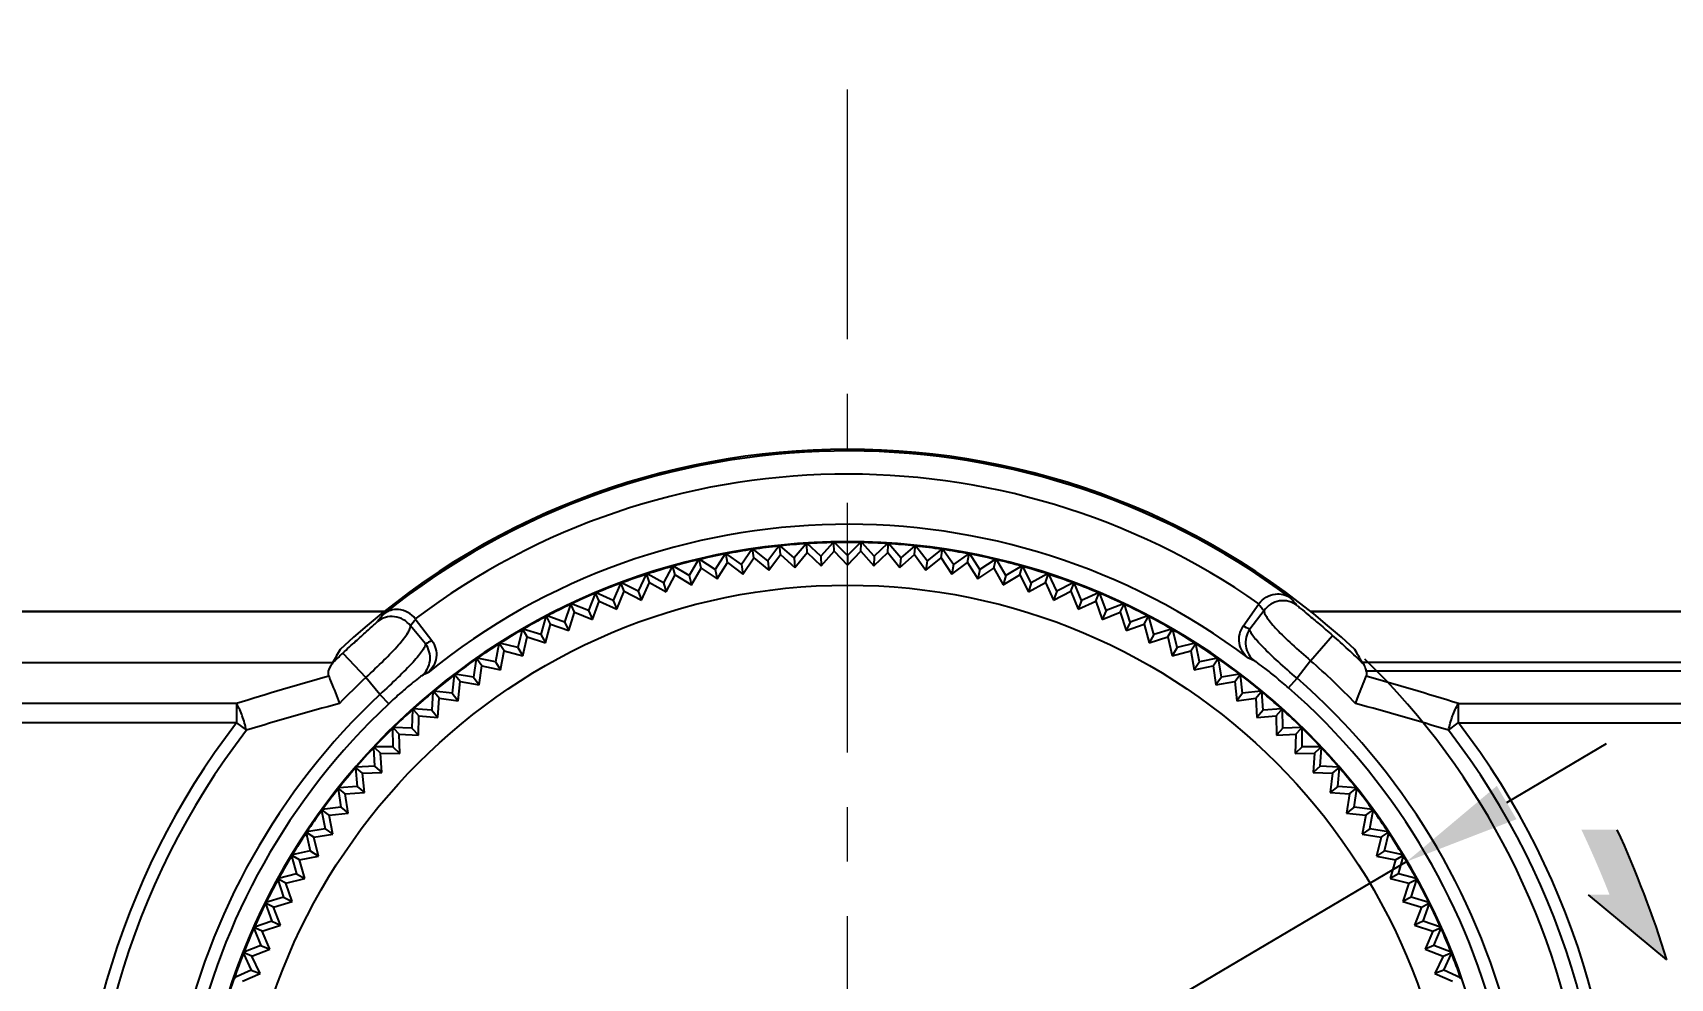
# Model space of a CAD drawing. Header units: millimetres. Extents: x 509 to 2449, y -194 to 649.
# Drawn here: x 2146.11 to 2181.37, y 167.33 to 187.69 of the extents above; entities that cross this region are included whole.
import ezdxf

# ---------------------------------------------------------------- set-up
doc = ezdxf.new("R2010")
doc.units = ezdxf.units.MM
doc.header["$PDMODE"] = 3
doc.header["$PDSIZE"] = 0.7
doc.linetypes.add('CENTER', pattern=[17.8, 10.75, -2.35, 2.35, -2.35])
doc.layers.get('0').update_dxf_attribs({"linetype": 'CONTINUOUS'})
doc.layers.get('Defpoints').update_dxf_attribs({"linetype": 'CONTINUOUS'})
doc.layers.add('3', color=112, linetype='CENTER', lineweight=15)
for name, color, linetype in [('CASE_BODY_55DXF_CONTINUOUS_LINE', 7, 'CONTINUOUS'), ('COVER_TOP_55DXF_CONTINUOUS_LINE', 7, 'CONTINUOUS'), ('Dim', 1, 'CONTINUOUS'), ('KNOB_ROTARY_DXF_CONTINUOUS_LINE', 7, 'CONTINUOUS')]:
    doc.layers.add(name, color=color, linetype=linetype)
doc.styles.add('OMI-1', font='arial.ttf', dxfattribs={"oblique": 1, "height": 3})
doc.dimstyles.new('1', dxfattribs={"dimtxt": 5, "dimasz": 2.5, "dimexe": 0.8, "dimexo": 0.3, "dimgap": 0.5, "dimtad": 1, "dimtoh": 1, "dimdec": 1, "dimzin": 0, "dimdsep": 46, "dimtxsty": 'OMI-1', "dimcen": 0, "dimclrd": 256, "dimclre": 256, "dimclrt": 256, "dimadec": 0, "dimazin": 0, "dimtfac": 0.8, "dimtdec": 1, "dimtix": 1, "dimtmove": 0, "dimatfit": 3, "dimfxl": 1, "dimtolj": 1, "dimtzin": 0, "dimarcsym": 0})

# ---------------------------------------------------------------- blocks, each defined once
blk = doc.blocks.new('*D4051')
at = {"layer": 'Defpoints', "color": 0}
for p in [(2179.361, 165.706), (2163.65, 162.726)]:
    blk.add_point(p, dxfattribs=at)
at = {"layer": 'Dim', "lineweight": -2}
for p, q in [((2181.817, 166.172), (2184.273, 166.638)), ((2195.809, 166.638), (2184.273, 166.638)), ((2163.65, 162.726), (2179.361, 165.706))]:
    blk.add_line(p, q, dxfattribs=at)
blk.add_arc((2163.65, 162.726), 15.991, 7.8728, 45.8284, dxfattribs=at)
at = {"layer": 'Dim'}
blk.add_solid([(2181.739, 166.581), (2181.894, 165.763), (2179.361, 165.706)], dxfattribs=at)
at = {"layer": 'Dim', "insert": (2190.291, 168.67), "char_height": 3, "attachment_point": 5, "style": 'OMI-1'}
blk.add_mtext('\\A1;R16.0', dxfattribs=at)
blk = doc.blocks.new('*D4052')
at = {"layer": 'Defpoints', "color": 0}
for p in [(2175.692, 169.839), (2151.607, 155.614)]:
    blk.add_point(p, dxfattribs=at)
at = {"layer": 'Dim', "lineweight": -2}
for p, q in [((2177.845, 171.11), (2179.997, 172.382)), ((2175.692, 169.839), (2151.607, 155.614)), ((2149.454, 154.342), (2139.583, 148.512)), ((2124.053, 148.512), (2139.583, 148.512))]:
    blk.add_line(p, q, dxfattribs=at)
blk.add_arc((2163.65, 162.726), 13.986, 125.9748, 213.8448, dxfattribs=at)
at = {"layer": 'Dim'}
for points in [[(2177.633, 171.469), (2178.056, 170.751), (2175.692, 169.839)], [(2149.666, 153.984), (2149.243, 154.701), (2151.607, 155.614)]]:
    blk.add_solid(points, dxfattribs=at)
at = {"layer": 'Dim', "insert": (2129.689, 150.628), "char_height": 3, "attachment_point": 5, "style": 'OMI-1'}
blk.add_mtext('\\A1;∅28.0', dxfattribs=at)
blk = doc.blocks.new('*D4063')
at = {"layer": 'Defpoints', "color": 0}
for p in [(2242.35, 189.139), (2242.35, 182.443), (2034.95, 173.241)]:
    blk.add_point(p, dxfattribs=at)
at = {"layer": 'Dim', "lineweight": -2}
for p, q in [((2034.95, 173.541), (2034.95, 189.939)), ((2242.35, 182.743), (2242.35, 189.939)), ((2037.45, 189.139), (2239.85, 189.139))]:
    blk.add_line(p, q, dxfattribs=at)
at = {"layer": 'Dim'}
for points in [[(2037.45, 189.555), (2037.45, 188.722), (2034.95, 189.139)], [(2239.85, 188.722), (2239.85, 189.555), (2242.35, 189.139)]]:
    blk.add_solid(points, dxfattribs=at)
at = {"layer": 'Dim', "insert": (2138.65, 191.17), "char_height": 3, "attachment_point": 5, "style": 'OMI-1'}
blk.add_mtext('\\A1;\\A1;207.5', dxfattribs=at)

msp = doc.modelspace()

# ---------------------------------------------------------------- hatches: boundary and pattern name
h = msp.add_hatch(color=0)
h.dxf.hatch_style = 1
h.paths.add_polyline_path([(2180.226, 170.526), (2179.454, 170.526, -0.016662), (2180.06, 169.126), (2179.608, 169.126), (2181.294, 167.726, 0.031781), (2180.226, 170.526)], is_closed=False)

# ---------------------------------------------------------------- linework, layer by layer
at = {"color": 0}
msp.add_line((2181.294, 167.726), (2179.608, 169.126), dxfattribs=at)
msp.add_arc((2158.757, 160.726), 23.6, 17.2541, 24.5353, dxfattribs=at)
at = {"layer": '3', "linetype": 'CENTER', "ltscale": 0.5}
msp.add_line((2163.65, 109.889), (2163.65, 187.078), dxfattribs=at)
at = {"layer": 'CASE_BODY_55DXF_CONTINUOUS_LINE', "color": 7, "linetype": 'Continuous'}
for p, q in [((2058.15, 175.226), (2153.678, 175.226)), ((2173.619, 175.226), (2232.15, 175.226))]:
    msp.add_line(p, q, dxfattribs=at)
at = {"layer": 'COVER_TOP_55DXF_CONTINUOUS_LINE', "color": 7, "linetype": 'Continuous'}
for p, q in [((2172.173, 174.907), (2172.511, 175.39)), ((2153.678, 175.226), (2059.148, 175.226)), ((2154.563, 174.525), (2154.24, 174.917)), ((2154.344, 175.067), (2154.699, 174.597)), ((2172.62, 175.244), (2172.311, 174.84)), ((2231.151, 175.226), (2173.619, 175.226)), ((2173.621, 174.165), (2174.095, 174.709)), ((2152.784, 174.33), (2153.278, 173.803)), ((2152.569, 174.115), (2060.26, 174.115)), ((2173.621, 174.165), (2173.331, 173.789)), ((2211.655, 174.127), (2174.731, 174.127)), ((2211.655, 173.941), (2174.822, 173.941)), ((2153.581, 173.438), (2153.278, 173.803)), ((2173.148, 173.579), (2173.331, 173.789)), ((2150.495, 173.241), (2116.65, 173.241)), ((2150.495, 173.241), (2150.495, 172.828)), ((2153.581, 173.438), (2153.771, 173.235)), ((2176.804, 173.241), (2211.801, 173.241)), ((2176.804, 173.241), (2176.804, 172.828)), ((2150.495, 172.828), (2116.65, 172.828)), ((2150.495, 172.828), (2150.706, 172.666)), ((2176.593, 172.666), (2176.804, 172.828)), ((2176.804, 172.828), (2211.801, 172.828))]:
    msp.add_line(p, q, dxfattribs=at)
for centre, radius, start, end in [((2163.65, 162.726), 15.991, 46.9033, 133.0967), ((2163.65, 162.726), 15.956, 53.3193, 128.7166), ((2163.65, 162.726), 15.456, 55.0179, 127.0179), ((2163.65, 162.726), 14.376, 53.0874, 128.9485), ((2160.255, 164.364), 16.47, 41.343, 41.9632), ((2160.651, 164.062), 16.981, 41.6857, 42.4485), ((2166.599, 164.167), 16.981, 139.5873, 140.3502), ((2166.984, 164.484), 16.47, 140.0727, 140.6929), ((2165.41, 160.761), 15.679, 63.8892, 64.4498), ((2161.96, 160.7), 15.679, 117.5861, 118.1467), ((2163.65, 162.726), 15.896, 45.6608, 48.9191), ((2163.65, 162.726), 15.896, 133.1168, 134.2195), ((2165.831, 160.494), 15.168, 64.2729, 64.8225), ((2161.549, 160.418), 15.168, 117.2134, 117.7629), ((2163.65, 162.726), 15.175, 43.8655, 48.9191), ((2163.65, 162.726), 14.701, 133.2286, 48.8073), ((2163.65, 162.726), 14.423, 133.2286, 48.8073), ((2168.741, 115.26), 60.784, 105.51623, 107.46899), ((2163.65, 162.726), 15.175, 133.1168, 136.1345), ((2158.557, 115.259), 60.786, 72.53112, 74.48383), ((2168.259, 115.365), 59.929, 105.03861, 107.03147), ((2159.04, 115.364), 59.93, 72.96858, 74.96141), ((2163.65, 162.726), 16.586, 142.4785, 37.5215), ((2163.65, 162.726), 16.32, 142.4785, 37.5215)]:
    msp.add_arc(centre, radius, start, end, dxfattribs=at)
for start_param, end_param in [(1.01836, 1.042703), (-1.041973, -1.01836)]:
    msp.add_ellipse((2163.65, 167.26), major_axis=(0, 13.612), ratio=0.942905, start_param=start_param, end_param=end_param, dxfattribs=at)
for points, knots in [([(2172.511, 175.39), (2172.59, 175.503), (2172.83, 175.647), (2173.093, 175.586), (2173.181, 175.523)], [0, 0, 0, 0, 0.558835, 1, 1, 1, 1]), ([(2154.344, 175.067), (2154.261, 175.177), (2154.016, 175.313), (2153.755, 175.242), (2153.669, 175.176)], [0, 0, 0, 0, 0.558835, 1, 1, 1, 1]), ([(2173.333, 175.355), (2173.229, 175.434), (2172.944, 175.51), (2172.695, 175.351), (2172.62, 175.244)], [0, 0, 0, 0, 0.49934, 1, 1, 1, 1]), ([(2173.333, 175.355), (2173.354, 175.331), (2173.437, 175.267), (2173.595, 175.132), (2173.828, 174.94), (2174.001, 174.791), (2174.095, 174.709)], [0, 0, 0, 0, 0.096814, 0.311492, 0.625788, 1, 1, 1, 1]), ([(2152.784, 174.33), (2152.875, 174.415), (2153.044, 174.571), (2153.27, 174.771), (2153.423, 174.911), (2153.503, 174.978), (2153.524, 175.003)], [0, 0, 0, 0, 0.374163, 0.688488, 0.903165, 1, 1, 1, 1]), ([(2153.278, 173.803), (2153.411, 173.924), (2153.654, 174.152), (2153.958, 174.469), (2154.147, 174.699), (2154.227, 174.84), (2154.243, 174.896), (2154.24, 174.917)], [0, 0, 0, 0, 0.362374, 0.670898, 0.888116, 0.956857, 1, 1, 1, 1]), ([(2154.24, 174.917), (2154.161, 175.021), (2153.907, 175.171), (2153.625, 175.086), (2153.524, 175.003)], [0, 0, 0, 0, 0.50066, 1, 1, 1, 1]), ([(2172.284, 174.22), (2172.184, 174.296), (2172.036, 174.533), (2172.101, 174.805), (2172.173, 174.907)], [0, 0, 0, 0, 0.500066, 1, 1, 1, 1]), ([(2172.62, 175.244), (2172.618, 175.222), (2172.636, 175.167), (2172.721, 175.029), (2172.918, 174.806), (2173.233, 174.5), (2173.484, 174.28), (2173.621, 174.165)], [0, 0, 0, 0, 0.043127, 0.111879, 0.329115, 0.637588, 1, 1, 1, 1]), ([(2154.699, 174.597), (2154.774, 174.497), (2154.849, 174.227), (2154.71, 173.985), (2154.613, 173.906)], [0, 0, 0, 0, 0.499975, 1, 1, 1, 1]), ([(2172.311, 174.84), (2172.24, 174.739), (2172.174, 174.47), (2172.317, 174.233), (2172.415, 174.158)], [0, 0, 0, 0, 0.500632, 1, 1, 1, 1]), ([(2173.331, 173.789), (2173.194, 173.905), (2172.943, 174.124), (2172.657, 174.393), (2172.479, 174.581), (2172.388, 174.688), (2172.333, 174.769), (2172.311, 174.82), (2172.311, 174.84)], [0, 0, 0, 0, 0.366048, 0.676084, 0.797505, 0.892435, 0.959635, 1, 1, 1, 1]), ([(2154.563, 174.525), (2154.564, 174.505), (2154.544, 174.453), (2154.491, 174.37), (2154.405, 174.259), (2154.234, 174.065), (2153.957, 173.786), (2153.714, 173.559), (2153.581, 173.438)], [0, 0, 0, 0, 0.040382, 0.107571, 0.202481, 0.323897, 0.633993, 1, 1, 1, 1]), ([(2154.483, 173.839), (2154.579, 173.918), (2154.713, 174.16), (2154.638, 174.426), (2154.563, 174.525)], [0, 0, 0, 0, 0.499368, 1, 1, 1, 1]), ([(2152.481, 173.829), (2152.456, 173.899), (2152.494, 174.013), (2152.552, 174.094), (2152.569, 174.115)], [0, 0, 0, 0, 0.732543, 1, 1, 1, 1]), ([(2152.569, 174.115), (2152.567, 174.115), (2152.565, 174.115), (2152.563, 174.118), (2152.563, 174.119)], [0, 0, 0, 0, 0.711513, 1, 1, 1, 1]), ([(2154.483, 173.839), (2154.458, 173.826), (2154.386, 173.767), (2154.236, 173.65), (2154.021, 173.465), (2153.859, 173.318), (2153.771, 173.235)], [0, 0, 0, 0, 0.091406, 0.297687, 0.612084, 1, 1, 1, 1]), ([(2173.148, 173.579), (2173.057, 173.659), (2172.89, 173.8), (2172.669, 173.978), (2172.515, 174.089), (2172.441, 174.146), (2172.415, 174.158)], [0, 0, 0, 0, 0.388022, 0.702383, 0.908634, 1, 1, 1, 1]), ([(2174.76, 174.096), (2174.756, 174.1), (2174.746, 174.11), (2174.735, 174.12), (2174.731, 174.127)], [0, 0, 0, 0, 0.385943, 1, 1, 1, 1]), ([(2174.822, 173.941), (2174.818, 173.958), (2174.805, 174.011), (2174.786, 174.068), (2174.76, 174.096)], [0, 0, 0, 0, 0.305643, 1, 1, 1, 1]), ([(2152.481, 173.829), (2152.497, 173.785), (2152.575, 173.59), (2152.658, 173.397), (2152.709, 173.242)], [0, 0, 0, 0, 0.222495, 1, 1, 1, 1]), ([(2174.59, 173.242), (2174.607, 173.293), (2174.679, 173.49), (2174.766, 173.682), (2174.818, 173.829)], [0, 0, 0, 0, 0.255788, 1, 1, 1, 1]), ([(2150.706, 172.666), (2150.685, 172.771), (2150.628, 172.968), (2150.545, 173.157), (2150.495, 173.241)], [0, 0, 0, 0, 0.52226, 1, 1, 1, 1]), ([(2176.593, 172.666), (2176.614, 172.771), (2176.671, 172.968), (2176.754, 173.157), (2176.804, 173.241)], [0, 0, 0, 0, 0.521998, 1, 1, 1, 1])]:
    msp.add_open_spline(points, degree=3, knots=knots, dxfattribs=at)
msp.add_open_spline([(2174.822, 173.941), (2174.83, 173.905), (2174.831, 173.864), (2174.818, 173.829)], degree=3, dxfattribs=at)
at = {"layer": 'KNOB_ROTARY_DXF_CONTINUOUS_LINE', "color": 7, "linetype": 'Continuous'}
for p, q in [((2162.758, 176.684), (2162.503, 176.378)), ((2162.758, 176.684), (2162.773, 176.654)), ((2162.773, 176.654), (2162.785, 176.685)), ((2163.076, 176.414), (2162.785, 176.685)), ((2163.343, 176.709), (2163.076, 176.414)), ((2163.343, 176.709), (2163.357, 176.678)), ((2163.357, 176.678), (2163.37, 176.709)), ((2163.361, 176.521), (2163.357, 176.678)), ((2163.65, 176.426), (2163.37, 176.709)), ((2163.929, 176.709), (2163.65, 176.426)), ((2163.942, 176.678), (2163.929, 176.709)), ((2163.938, 176.521), (2163.942, 176.678)), ((2163.942, 176.678), (2163.956, 176.709)), ((2164.223, 176.414), (2163.956, 176.709)), ((2164.515, 176.685), (2164.223, 176.414)), ((2164.515, 176.685), (2164.526, 176.654)), ((2164.526, 176.654), (2164.541, 176.684)), ((2164.796, 176.378), (2164.541, 176.684)), ((2160.443, 176.34), (2160.242, 175.996)), ((2160.443, 176.34), (2160.463, 176.313)), ((2160.463, 176.313), (2160.469, 176.346)), ((2160.499, 176.159), (2160.463, 176.313)), ((2160.801, 176.127), (2160.469, 176.346)), ((2161.016, 176.462), (2160.801, 176.127)), ((2161.016, 176.462), (2161.035, 176.434)), ((2161.035, 176.434), (2161.042, 176.467)), ((2161.064, 176.279), (2161.035, 176.434)), ((2161.365, 176.234), (2161.042, 176.467)), ((2161.593, 176.56), (2161.365, 176.234)), ((2161.399, 176.031), (2161.634, 176.376)), ((2161.593, 176.56), (2161.611, 176.532)), ((2161.611, 176.532), (2161.619, 176.564)), ((2161.634, 176.376), (2161.611, 176.532)), ((2161.932, 176.318), (2161.619, 176.564)), ((2161.634, 176.376), (2161.958, 176.113)), ((2162.174, 176.634), (2161.932, 176.318)), ((2161.932, 176.318), (2161.958, 176.113)), ((2161.958, 176.113), (2162.207, 176.448)), ((2162.174, 176.634), (2162.191, 176.605)), ((2162.191, 176.605), (2162.201, 176.637)), ((2162.207, 176.448), (2162.191, 176.605)), ((2162.503, 176.378), (2162.201, 176.637)), ((2162.207, 176.448), (2162.52, 176.173)), ((2162.503, 176.378), (2162.52, 176.173)), ((2162.52, 176.173), (2162.783, 176.496)), ((2162.783, 176.496), (2162.773, 176.654)), ((2162.783, 176.496), (2163.084, 176.208)), ((2163.076, 176.414), (2163.084, 176.208)), ((2163.084, 176.208), (2163.361, 176.521)), ((2163.361, 176.521), (2163.65, 176.22)), ((2163.65, 176.22), (2163.938, 176.521)), ((2163.65, 176.426), (2163.65, 176.22)), ((2163.938, 176.521), (2164.215, 176.208)), ((2164.215, 176.208), (2164.516, 176.496)), ((2164.223, 176.414), (2164.215, 176.208)), ((2164.516, 176.496), (2164.526, 176.654)), ((2164.516, 176.496), (2164.779, 176.173)), ((2164.779, 176.173), (2165.092, 176.448)), ((2164.796, 176.378), (2164.779, 176.173)), ((2165.098, 176.637), (2164.796, 176.378)), ((2165.092, 176.448), (2165.108, 176.605)), ((2165.092, 176.448), (2165.341, 176.113)), ((2165.098, 176.637), (2165.108, 176.605)), ((2165.108, 176.605), (2165.125, 176.634)), ((2165.367, 176.318), (2165.125, 176.634)), ((2165.341, 176.113), (2165.665, 176.376)), ((2165.367, 176.318), (2165.341, 176.113)), ((2165.68, 176.564), (2165.367, 176.318)), ((2165.665, 176.376), (2165.688, 176.532)), ((2165.665, 176.376), (2165.9, 176.031)), ((2165.68, 176.564), (2165.688, 176.532)), ((2165.688, 176.532), (2165.706, 176.56)), ((2165.934, 176.234), (2165.706, 176.56)), ((2166.257, 176.467), (2165.934, 176.234)), ((2166.235, 176.279), (2166.264, 176.434)), ((2166.257, 176.467), (2166.264, 176.434)), ((2166.264, 176.434), (2166.283, 176.462)), ((2166.498, 176.127), (2166.283, 176.462)), ((2166.83, 176.346), (2166.498, 176.127)), ((2166.8, 176.159), (2166.836, 176.313)), ((2166.83, 176.346), (2166.836, 176.313)), ((2166.836, 176.313), (2166.856, 176.34)), ((2167.057, 175.996), (2166.856, 176.34)), ((2159.315, 176.024), (2159.144, 175.664)), ((2159.315, 176.024), (2159.337, 175.999)), ((2159.337, 175.999), (2159.34, 176.032)), ((2159.386, 175.848), (2159.337, 175.999)), ((2159.69, 175.842), (2159.34, 176.032)), ((2159.876, 176.193), (2159.69, 175.842)), ((2159.749, 175.644), (2159.939, 176.015)), ((2159.876, 176.193), (2159.897, 176.167)), ((2159.897, 176.167), (2159.901, 176.201)), ((2159.939, 176.015), (2159.897, 176.167)), ((2160.242, 175.996), (2159.901, 176.201)), ((2159.939, 176.015), (2160.294, 175.796)), ((2160.242, 175.996), (2160.294, 175.796)), ((2160.294, 175.796), (2160.499, 176.159)), ((2160.499, 176.159), (2160.844, 175.925)), ((2160.801, 176.127), (2160.844, 175.925)), ((2160.844, 175.925), (2161.064, 176.279)), ((2161.064, 176.279), (2161.399, 176.031)), ((2161.365, 176.234), (2161.399, 176.031)), ((2165.9, 176.031), (2166.235, 176.279)), ((2165.934, 176.234), (2165.9, 176.031)), ((2166.235, 176.279), (2166.455, 175.925)), ((2166.455, 175.925), (2166.8, 176.159)), ((2166.498, 176.127), (2166.455, 175.925)), ((2166.8, 176.159), (2167.005, 175.796)), ((2167.005, 175.796), (2167.36, 176.015)), ((2167.057, 175.996), (2167.005, 175.796)), ((2167.398, 176.201), (2167.057, 175.996)), ((2167.36, 176.015), (2167.402, 176.167)), ((2167.36, 176.015), (2167.55, 175.644)), ((2167.398, 176.201), (2167.402, 176.167)), ((2167.402, 176.167), (2167.423, 176.193)), ((2167.609, 175.842), (2167.423, 176.193)), ((2167.959, 176.032), (2167.609, 175.842)), ((2167.913, 175.848), (2167.962, 175.999)), ((2167.959, 176.032), (2167.962, 175.999)), ((2167.962, 175.999), (2167.984, 176.024)), ((2168.155, 175.664), (2167.984, 176.024)), ((2158.218, 175.614), (2158.077, 175.242)), ((2158.218, 175.614), (2158.242, 175.591)), ((2158.242, 175.591), (2158.242, 175.625)), ((2158.606, 175.464), (2158.242, 175.625)), ((2158.762, 175.83), (2158.606, 175.464)), ((2158.682, 175.272), (2158.84, 175.658)), ((2158.762, 175.83), (2158.785, 175.806)), ((2158.785, 175.806), (2158.787, 175.84)), ((2158.84, 175.658), (2158.785, 175.806)), ((2159.144, 175.664), (2158.787, 175.84)), ((2158.84, 175.658), (2159.212, 175.469)), ((2159.144, 175.664), (2159.212, 175.469)), ((2159.212, 175.469), (2159.386, 175.848)), ((2159.386, 175.848), (2159.749, 175.644)), ((2159.69, 175.842), (2159.749, 175.644)), ((2167.55, 175.644), (2167.913, 175.848)), ((2167.609, 175.842), (2167.55, 175.644)), ((2167.913, 175.848), (2168.087, 175.469)), ((2168.155, 175.664), (2168.087, 175.469)), ((2168.087, 175.469), (2168.459, 175.658)), ((2168.512, 175.84), (2168.155, 175.664)), ((2168.459, 175.658), (2168.514, 175.806)), ((2168.459, 175.658), (2168.617, 175.272)), ((2168.512, 175.84), (2168.514, 175.806)), ((2168.514, 175.806), (2168.537, 175.83)), ((2168.693, 175.464), (2168.537, 175.83)), ((2169.057, 175.625), (2168.693, 175.464)), ((2169.057, 175.625), (2169.057, 175.591)), ((2169.057, 175.591), (2169.082, 175.614)), ((2169.222, 175.242), (2169.082, 175.614)), ((2157.683, 175.376), (2157.558, 174.997)), ((2157.683, 175.376), (2157.708, 175.353)), ((2157.708, 175.353), (2157.707, 175.387)), ((2158.077, 175.242), (2157.707, 175.387)), ((2157.775, 175.21), (2157.708, 175.353)), ((2158.161, 175.053), (2158.303, 175.446)), ((2158.303, 175.446), (2158.242, 175.591)), ((2158.303, 175.446), (2158.682, 175.272)), ((2158.606, 175.464), (2158.682, 175.272)), ((2168.693, 175.464), (2168.617, 175.272)), ((2168.617, 175.272), (2168.996, 175.446)), ((2168.996, 175.446), (2169.057, 175.591)), ((2168.996, 175.446), (2169.138, 175.053)), ((2169.593, 175.387), (2169.222, 175.242)), ((2169.524, 175.21), (2169.591, 175.353)), ((2169.593, 175.387), (2169.591, 175.353)), ((2169.591, 175.353), (2169.616, 175.376)), ((2169.741, 174.997), (2169.616, 175.376)), ((2157.158, 175.115), (2157.049, 174.732)), ((2157.149, 174.551), (2157.257, 174.954)), ((2157.158, 175.115), (2157.184, 175.093)), ((2157.184, 175.093), (2157.182, 175.127)), ((2157.558, 174.997), (2157.182, 175.127)), ((2157.257, 174.954), (2157.184, 175.093)), ((2157.257, 174.954), (2157.65, 174.813)), ((2157.558, 174.997), (2157.65, 174.813)), ((2157.65, 174.813), (2157.775, 175.21)), ((2157.775, 175.21), (2158.161, 175.053)), ((2158.077, 175.242), (2158.161, 175.053)), ((2169.222, 175.242), (2169.138, 175.053)), ((2169.138, 175.053), (2169.524, 175.21)), ((2169.524, 175.21), (2169.649, 174.813)), ((2169.741, 174.997), (2169.649, 174.813)), ((2169.649, 174.813), (2170.042, 174.954)), ((2170.117, 175.127), (2169.741, 174.997)), ((2170.042, 174.954), (2170.115, 175.093)), ((2170.042, 174.954), (2170.15, 174.551)), ((2170.117, 175.127), (2170.115, 175.093)), ((2170.115, 175.093), (2170.141, 175.115)), ((2170.25, 174.732), (2170.141, 175.115)), ((2156.172, 174.509), (2156.167, 174.542)), ((2156.553, 174.445), (2156.167, 174.542)), ((2156.645, 174.832), (2156.553, 174.445)), ((2156.645, 174.832), (2156.672, 174.812)), ((2156.659, 174.268), (2156.751, 174.675)), ((2156.672, 174.812), (2156.668, 174.845)), ((2157.049, 174.732), (2156.668, 174.845)), ((2156.751, 174.675), (2156.672, 174.812)), ((2156.751, 174.675), (2157.149, 174.551)), ((2157.049, 174.732), (2157.149, 174.551)), ((2170.25, 174.732), (2170.15, 174.551)), ((2170.15, 174.551), (2170.548, 174.675)), ((2170.631, 174.845), (2170.25, 174.732)), ((2170.548, 174.675), (2170.627, 174.812)), ((2170.548, 174.675), (2170.64, 174.268)), ((2170.631, 174.845), (2170.627, 174.812)), ((2170.627, 174.812), (2170.654, 174.832)), ((2170.746, 174.445), (2170.654, 174.832)), ((2171.132, 174.542), (2170.746, 174.445)), ((2171.132, 174.542), (2171.127, 174.509)), ((2155.657, 174.203), (2155.597, 173.81)), ((2155.657, 174.203), (2155.685, 174.186)), ((2155.685, 174.186), (2155.678, 174.218)), ((2156.068, 174.137), (2155.678, 174.218)), ((2156.144, 174.528), (2156.068, 174.137)), ((2156.144, 174.528), (2156.172, 174.509)), ((2156.257, 174.376), (2156.172, 174.509)), ((2156.182, 173.965), (2156.257, 174.376)), ((2156.257, 174.376), (2156.659, 174.268)), ((2156.553, 174.445), (2156.659, 174.268)), ((2170.746, 174.445), (2170.64, 174.268)), ((2170.64, 174.268), (2171.043, 174.376)), ((2171.043, 174.376), (2171.127, 174.509)), ((2171.043, 174.376), (2171.117, 173.965)), ((2171.127, 174.509), (2171.155, 174.528)), ((2171.231, 174.137), (2171.155, 174.528)), ((2171.621, 174.218), (2171.231, 174.137)), ((2171.621, 174.218), (2171.614, 174.186)), ((2171.614, 174.186), (2171.642, 174.203)), ((2171.702, 173.81), (2171.642, 174.203)), ((2155.183, 173.859), (2155.14, 173.463)), ((2155.183, 173.859), (2155.212, 173.842)), ((2155.212, 173.842), (2155.204, 173.875)), ((2155.597, 173.81), (2155.204, 173.875)), ((2155.308, 173.716), (2155.212, 173.842)), ((2155.775, 174.056), (2155.685, 174.186)), ((2155.718, 173.643), (2155.775, 174.056)), ((2155.775, 174.056), (2156.182, 173.965)), ((2156.068, 174.137), (2156.182, 173.965)), ((2171.231, 174.137), (2171.117, 173.965)), ((2171.117, 173.965), (2171.524, 174.056)), ((2171.524, 174.056), (2171.614, 174.186)), ((2171.524, 174.056), (2171.581, 173.643)), ((2172.095, 173.875), (2171.702, 173.81)), ((2171.991, 173.716), (2172.087, 173.842)), ((2172.095, 173.875), (2172.087, 173.842)), ((2172.087, 173.842), (2172.116, 173.859)), ((2172.159, 173.463), (2172.116, 173.859)), ((2154.724, 173.494), (2154.698, 173.097)), ((2154.724, 173.494), (2154.754, 173.479)), ((2154.754, 173.479), (2154.745, 173.511)), ((2155.14, 173.463), (2154.745, 173.511)), ((2155.268, 173.301), (2155.308, 173.716)), ((2155.308, 173.716), (2155.718, 173.643)), ((2155.597, 173.81), (2155.718, 173.643)), ((2171.702, 173.81), (2171.581, 173.643)), ((2171.581, 173.643), (2171.991, 173.716)), ((2171.991, 173.716), (2172.031, 173.301)), ((2172.554, 173.511), (2172.159, 173.463)), ((2172.554, 173.511), (2172.545, 173.479)), ((2172.545, 173.479), (2172.575, 173.494)), ((2172.601, 173.097), (2172.575, 173.494)), ((2154.855, 173.357), (2154.754, 173.479)), ((2154.832, 172.941), (2154.855, 173.357)), ((2154.855, 173.357), (2155.268, 173.301)), ((2155.14, 173.463), (2155.268, 173.301)), ((2172.159, 173.463), (2172.031, 173.301)), ((2172.031, 173.301), (2172.444, 173.357)), ((2172.444, 173.357), (2172.545, 173.479)), ((2172.444, 173.357), (2172.467, 172.941)), ((2154.281, 173.111), (2154.271, 172.713)), ((2154.281, 173.111), (2154.312, 173.097)), ((2154.312, 173.097), (2154.301, 173.129)), ((2154.698, 173.097), (2154.301, 173.129)), ((2154.417, 172.98), (2154.312, 173.097)), ((2154.412, 172.563), (2154.417, 172.98)), ((2154.417, 172.98), (2154.832, 172.941)), ((2154.698, 173.097), (2154.832, 172.941)), ((2172.601, 173.097), (2172.467, 172.941)), ((2172.467, 172.941), (2172.882, 172.98)), ((2172.998, 173.129), (2172.601, 173.097)), ((2172.882, 172.98), (2172.987, 173.097)), ((2172.882, 172.98), (2172.887, 172.563)), ((2172.998, 173.129), (2172.987, 173.097)), ((2172.987, 173.097), (2173.018, 173.111)), ((2173.028, 172.713), (2173.018, 173.111)), ((2153.855, 172.71), (2153.861, 172.312)), ((2153.855, 172.71), (2153.886, 172.697)), ((2153.886, 172.697), (2153.873, 172.728)), ((2154.271, 172.713), (2153.873, 172.728)), ((2153.996, 172.584), (2153.886, 172.697)), ((2154.009, 172.167), (2153.996, 172.584)), ((2153.996, 172.584), (2154.412, 172.563)), ((2154.271, 172.713), (2154.412, 172.563)), ((2173.028, 172.713), (2172.887, 172.563)), ((2172.887, 172.563), (2173.303, 172.584)), ((2173.426, 172.728), (2173.028, 172.713)), ((2173.303, 172.584), (2173.29, 172.167)), ((2173.303, 172.584), (2173.414, 172.697)), ((2173.426, 172.728), (2173.414, 172.697)), ((2173.414, 172.697), (2173.444, 172.71)), ((2173.438, 172.312), (2173.444, 172.71)), ((2153.445, 172.291), (2153.468, 171.893)), ((2153.445, 172.291), (2153.477, 172.279)), ((2153.861, 172.312), (2153.463, 172.31)), ((2153.477, 172.279), (2153.463, 172.31)), ((2153.592, 172.171), (2153.477, 172.279)), ((2153.622, 171.755), (2153.592, 172.171)), ((2153.592, 172.171), (2154.009, 172.167)), ((2153.861, 172.312), (2154.009, 172.167)), ((2173.438, 172.312), (2173.29, 172.167)), ((2173.29, 172.167), (2173.707, 172.171)), ((2173.836, 172.31), (2173.438, 172.312)), ((2173.707, 172.171), (2173.677, 171.755)), ((2173.707, 172.171), (2173.823, 172.279)), ((2173.836, 172.31), (2173.823, 172.279)), ((2173.823, 172.279), (2173.854, 172.291)), ((2173.831, 171.893), (2173.854, 172.291)), ((2153.054, 171.855), (2153.093, 171.459)), ((2153.054, 171.855), (2153.085, 171.845)), ((2153.468, 171.893), (2153.071, 171.875)), ((2153.085, 171.845), (2153.071, 171.875)), ((2153.205, 171.742), (2153.085, 171.845)), ((2153.205, 171.742), (2153.622, 171.755)), ((2153.252, 171.327), (2153.205, 171.742)), ((2153.468, 171.893), (2153.622, 171.755)), ((2173.831, 171.893), (2173.677, 171.755)), ((2173.677, 171.755), (2174.094, 171.742)), ((2174.228, 171.875), (2173.831, 171.893)), ((2174.094, 171.742), (2174.047, 171.327)), ((2174.094, 171.742), (2174.214, 171.845)), ((2174.206, 171.459), (2174.246, 171.855)), ((2174.228, 171.875), (2174.214, 171.845)), ((2174.214, 171.845), (2174.246, 171.855)), ((2152.681, 171.403), (2152.737, 171.009)), ((2152.681, 171.403), (2152.713, 171.395)), ((2153.093, 171.459), (2152.697, 171.424)), ((2152.713, 171.395), (2152.697, 171.424)), ((2152.837, 171.296), (2152.713, 171.395)), ((2153.093, 171.459), (2153.252, 171.327)), ((2174.206, 171.459), (2174.047, 171.327)), ((2174.602, 171.424), (2174.206, 171.459)), ((2174.462, 171.296), (2174.586, 171.395)), ((2174.562, 171.009), (2174.618, 171.403)), ((2174.602, 171.424), (2174.586, 171.395)), ((2174.586, 171.395), (2174.618, 171.403)), ((2152.837, 171.296), (2153.252, 171.327)), ((2152.901, 170.884), (2152.837, 171.296)), ((2174.047, 171.327), (2174.462, 171.296)), ((2174.462, 171.296), (2174.398, 170.884)), ((2152.327, 170.936), (2152.4, 170.545)), ((2152.327, 170.936), (2152.359, 170.929)), ((2152.737, 171.009), (2152.342, 170.958)), ((2152.359, 170.929), (2152.342, 170.958)), ((2152.487, 170.836), (2152.359, 170.929)), ((2152.487, 170.836), (2152.901, 170.884)), ((2152.569, 170.427), (2152.487, 170.836)), ((2152.737, 171.009), (2152.901, 170.884)), ((2174.562, 171.009), (2174.398, 170.884)), ((2174.398, 170.884), (2174.812, 170.836)), ((2174.957, 170.958), (2174.562, 171.009)), ((2174.812, 170.836), (2174.73, 170.427)), ((2174.812, 170.836), (2174.94, 170.929)), ((2174.899, 170.545), (2174.972, 170.936)), ((2174.957, 170.958), (2174.94, 170.929)), ((2174.94, 170.929), (2174.972, 170.936)), ((2151.993, 170.455), (2152.082, 170.067)), ((2151.993, 170.455), (2152.026, 170.449)), ((2152.4, 170.545), (2152.008, 170.477)), ((2152.026, 170.449), (2152.008, 170.477)), ((2152.157, 170.362), (2152.026, 170.449)), ((2152.157, 170.362), (2152.569, 170.427)), ((2152.256, 169.956), (2152.157, 170.362)), ((2152.4, 170.545), (2152.569, 170.427)), ((2174.899, 170.545), (2174.73, 170.427)), ((2174.73, 170.427), (2175.142, 170.362)), ((2175.291, 170.477), (2174.899, 170.545)), ((2175.142, 170.362), (2175.043, 169.956)), ((2175.142, 170.362), (2175.273, 170.449)), ((2175.217, 170.067), (2175.306, 170.455)), ((2175.291, 170.477), (2175.273, 170.449)), ((2175.273, 170.449), (2175.306, 170.455)), ((2151.68, 169.96), (2151.785, 169.576)), ((2151.68, 169.96), (2151.713, 169.955)), ((2152.082, 170.067), (2151.693, 169.983)), ((2151.713, 169.955), (2151.693, 169.983)), ((2152.082, 170.067), (2152.256, 169.956)), ((2175.217, 170.067), (2175.043, 169.956)), ((2175.606, 169.983), (2175.217, 170.067)), ((2175.514, 169.576), (2175.62, 169.96)), ((2175.606, 169.983), (2175.586, 169.955)), ((2175.586, 169.955), (2175.62, 169.96)), ((2151.848, 169.874), (2151.713, 169.955)), ((2151.848, 169.874), (2152.256, 169.956)), ((2151.964, 169.473), (2151.848, 169.874)), ((2175.043, 169.956), (2175.451, 169.874)), ((2175.451, 169.874), (2175.335, 169.473)), ((2175.451, 169.874), (2175.586, 169.955)), ((2151.387, 169.452), (2151.509, 169.073)), ((2151.387, 169.452), (2151.42, 169.449)), ((2151.785, 169.576), (2151.4, 169.476)), ((2151.42, 169.449), (2151.4, 169.476)), ((2151.559, 169.373), (2151.42, 169.449)), ((2151.559, 169.373), (2151.964, 169.473)), ((2151.691, 168.978), (2151.559, 169.373)), ((2151.785, 169.576), (2151.964, 169.473)), ((2175.514, 169.576), (2175.335, 169.473)), ((2175.335, 169.473), (2175.74, 169.373)), ((2175.899, 169.476), (2175.514, 169.576)), ((2175.74, 169.373), (2175.608, 168.978)), ((2175.74, 169.373), (2175.879, 169.449)), ((2175.791, 169.073), (2175.912, 169.452)), ((2175.899, 169.476), (2175.879, 169.449)), ((2175.879, 169.449), (2175.912, 169.452)), ((2151.116, 168.933), (2151.253, 168.559)), ((2151.116, 168.933), (2151.15, 168.931)), ((2151.509, 169.073), (2151.128, 168.957)), ((2151.15, 168.931), (2151.128, 168.957)), ((2151.291, 168.861), (2151.15, 168.931)), ((2151.291, 168.861), (2151.691, 168.978)), ((2151.509, 169.073), (2151.691, 168.978)), ((2175.791, 169.073), (2175.608, 168.978)), ((2175.608, 168.978), (2176.008, 168.861)), ((2176.171, 168.957), (2175.791, 169.073)), ((2176.008, 168.861), (2176.149, 168.931)), ((2176.046, 168.559), (2176.183, 168.933)), ((2176.171, 168.957), (2176.149, 168.931)), ((2176.149, 168.931), (2176.183, 168.933)), ((2151.253, 168.559), (2150.878, 168.427)), ((2151.253, 168.559), (2151.44, 168.472)), ((2151.44, 168.472), (2151.291, 168.861)), ((2176.008, 168.861), (2175.859, 168.472)), ((2176.046, 168.559), (2175.859, 168.472)), ((2176.421, 168.427), (2176.046, 168.559)), ((2150.867, 168.403), (2151.02, 168.035)), ((2150.867, 168.403), (2150.901, 168.402)), ((2150.901, 168.402), (2150.878, 168.427)), ((2151.045, 168.338), (2150.901, 168.402)), ((2151.045, 168.338), (2151.44, 168.472)), ((2151.21, 167.955), (2151.045, 168.338)), ((2175.859, 168.472), (2176.254, 168.338)), ((2176.254, 168.338), (2176.089, 167.955)), ((2176.254, 168.338), (2176.398, 168.402)), ((2176.279, 168.035), (2176.432, 168.403)), ((2176.421, 168.427), (2176.398, 168.402)), ((2176.398, 168.402), (2176.432, 168.403)), ((2150.641, 167.863), (2150.674, 167.864)), ((2150.641, 167.863), (2150.809, 167.502)), ((2151.02, 168.035), (2150.651, 167.887)), ((2150.674, 167.864), (2150.651, 167.887)), ((2150.821, 167.805), (2150.674, 167.864)), ((2150.821, 167.805), (2151.21, 167.955)), ((2151.02, 168.035), (2151.21, 167.955)), ((2176.279, 168.035), (2176.089, 167.955)), ((2176.089, 167.955), (2176.478, 167.805)), ((2176.649, 167.887), (2176.279, 168.035)), ((2176.478, 167.805), (2176.625, 167.864)), ((2176.49, 167.502), (2176.658, 167.863)), ((2176.649, 167.887), (2176.625, 167.864)), ((2176.625, 167.864), (2176.658, 167.863)), ((2150.809, 167.502), (2150.446, 167.338)), ((2150.809, 167.502), (2151.002, 167.43)), ((2151.002, 167.43), (2150.821, 167.805)), ((2176.478, 167.805), (2176.297, 167.43)), ((2176.49, 167.502), (2176.297, 167.43)), ((2176.853, 167.338), (2176.49, 167.502)), ((2150.47, 167.316), (2150.446, 167.338)), ((2150.62, 167.264), (2151.002, 167.43)), ((2176.297, 167.43), (2176.679, 167.264)), ((2176.853, 167.338), (2176.829, 167.316))]:
    msp.add_line(p, q, dxfattribs=at)
msp.add_circle((2163.65, 162.726), 13.065, dxfattribs=at)
for radius, start, end in [(14, 0.0556, 179.9444), (13.986, 93.6542, 95.9458), (13.986, 91.2542, 93.5458), (13.986, 88.8542, 91.1458), (13.986, 86.4542, 88.7458), (13.986, 84.0542, 86.3458), (13.986, 103.2542, 105.5458), (13.986, 100.8542, 103.1458), (13.986, 98.4542, 100.7458), (13.986, 96.0542, 98.3458), (13.986, 81.6542, 83.9458), (13.986, 79.2542, 81.5458), (13.986, 76.8542, 79.1458), (13.986, 74.4542, 76.7458), (13.986, 108.0542, 110.3458), (13.986, 105.6542, 107.9458), (13.986, 72.0542, 74.3458), (13.986, 69.6542, 71.9458), (13.986, 112.8542, 115.1458), (13.986, 110.4542, 112.7458), (13.986, 67.2542, 69.5458), (13.986, 64.8542, 67.1458), (13.986, 115.2542, 117.5458), (13.986, 62.4542, 64.7458), (13.986, 117.6542, 119.9458), (13.986, 60.0542, 62.3458), (13.986, 120.0542, 122.3458), (13.986, 57.6542, 59.9458), (13.986, 124.8542, 127.1458), (13.986, 122.4542, 124.7458), (13.986, 55.2542, 57.5458), (13.986, 52.8542, 55.1458), (13.986, 127.2542, 129.5458), (13.986, 50.4542, 52.7458), (13.986, 129.6542, 131.9458), (13.986, 48.0542, 50.3458), (13.986, 132.0542, 134.3458), (13.986, 45.6542, 47.9458), (13.986, 134.4542, 136.7458), (13.986, 43.2542, 45.5458), (13.986, 136.8542, 139.1458), (13.986, 40.8542, 43.1458), (13.986, 139.2542, 141.5458), (13.986, 38.4542, 40.7458), (13.986, 141.6542, 143.9458), (13.986, 36.0542, 38.3458), (13.986, 144.0542, 146.3458), (13.986, 33.6542, 35.9458), (13.986, 146.4542, 148.7458), (13.986, 31.2542, 33.5458), (13.986, 148.8542, 151.1458), (13.986, 28.8542, 31.1458), (13.986, 151.2542, 153.5458), (13.986, 26.4542, 28.7458), (13.986, 153.6542, 155.9458), (13.986, 24.0542, 26.3458), (13.986, 156.0542, 158.3458), (13.986, 21.6542, 23.9458), (13.986, 158.4542, 160.7458), (13.986, 19.2542, 21.5458)]:
    msp.add_arc((2163.65, 162.726), radius, start, end, dxfattribs=at)

# ---------------------------------------------------------------- dimensions: what is measured, and where the dimension line sits
at = {"layer": 'Dim'}
dim = msp.add_linear_dim(base=(2242.35, 189.139), p1=(2034.95, 173.241), p2=(2242.35, 182.443), text='\\A1;207.5', dimstyle='1', override={"dimtxt": 7, "dimtxsty": 'OMI-1'}, dxfattribs=at)
dim.commit()
dim.dimension.update_dxf_attribs({"geometry": '*D4063', "text_midpoint": (2138.65, 189.139), "dimtype": 160})
dim = msp.add_radius_dim(center=(2163.65, 162.726), mpoint=(2179.361, 165.706), dimstyle='1', dxfattribs=at)
dim.commit()
dim.dimension.update_dxf_attribs({"geometry": '*D4051', "text_midpoint": (2190.291, 168.67)})
dim = msp.add_diameter_dim_2p(p1=(2175.692, 169.839), p2=(2151.607, 155.614), dimstyle='1', dxfattribs=at)
dim.commit()
dim.dimension.update_dxf_attribs({"geometry": '*D4052', "text_midpoint": (2129.689, 148.512), "dimtype": 163})

doc.saveas('drawing.dxf')
